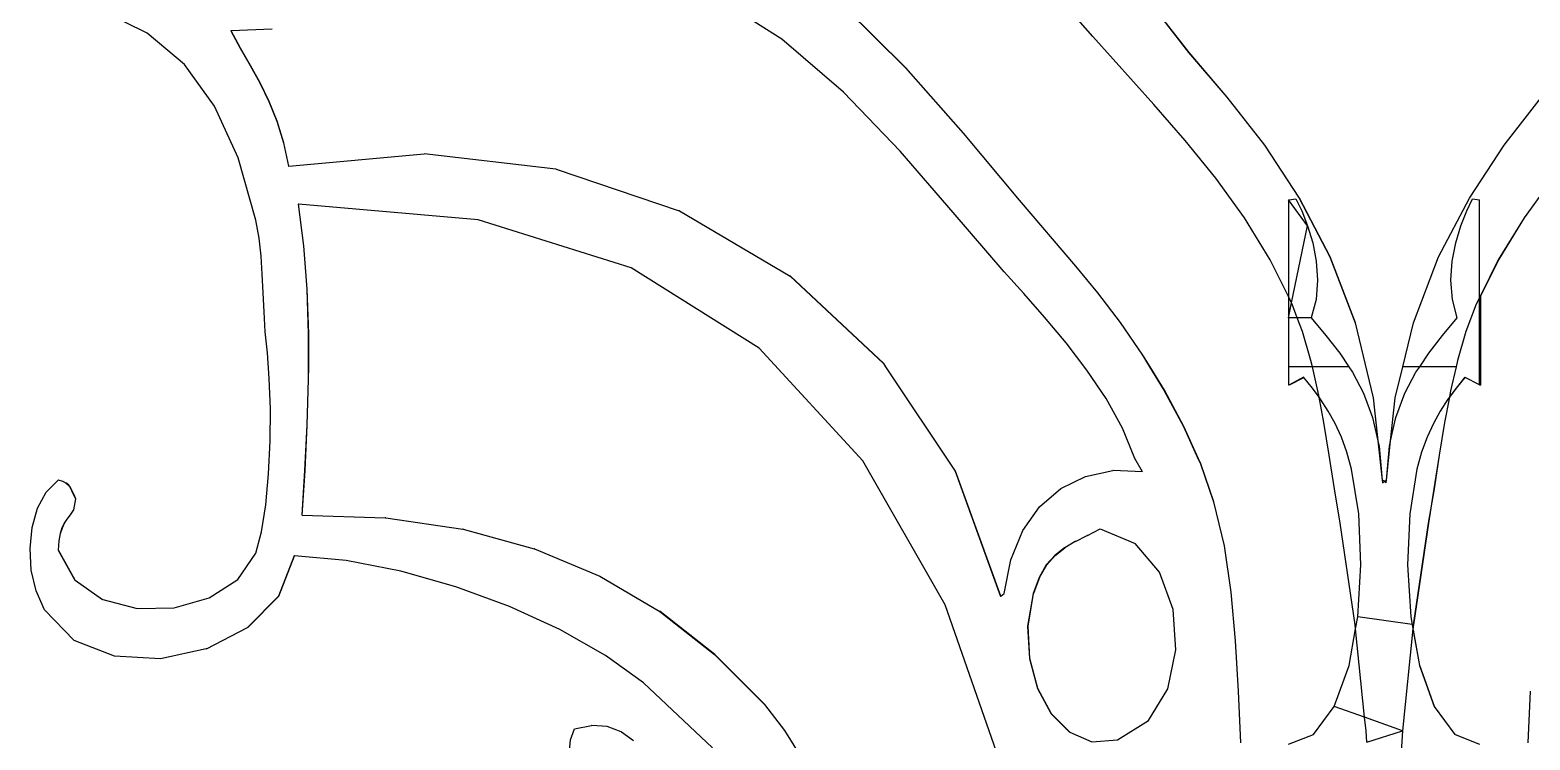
# Model space of a CAD drawing. Header units: inches. Extents: x -2812 to 9774, y -15726 to -746.
# Drawn here: x 3753.42 to 3764.93, y -9212.74 to -9207.3 of the extents above; entities that cross this region are included whole.
import ezdxf

# ---------------------------------------------------------------- set-up
doc = ezdxf.new("R2010")
doc.units = ezdxf.units.IN
doc.header["$LTSCALE"] = 17
doc.header["$MEASUREMENT"] = 0

msp = doc.modelspace()

# ---------------------------------------------------------------- linework, layer by layer
for p, q in [((3761.442, -9206.35), (3762.311, -9207.47)), ((3762.314, -9207.47), (3761.445, -9206.35)), ((3761.575, -9207.346), (3761.137, -9206.845)), ((3759.191, -9207.368), (3758.673, -9207.04)), ((3754.321, -9207.321), (3753.982, -9207.155)), ((3759.67, -9207.125), (3760.138, -9207.588)), ((3760.141, -9207.588), (3759.673, -9207.125)), ((3754.606, -9207.562), (3754.321, -9207.321)), ((3754.963, -9207.304), (3755.035, -9207.436)), ((3754.966, -9207.304), (3754.963, -9207.304)), ((3755.279, -9207.29), (3754.966, -9207.304)), ((3755.038, -9207.436), (3754.966, -9207.304)), ((3762.045, -9207.868), (3761.575, -9207.346)), ((3755.035, -9207.436), (3755.11, -9207.568)), ((3755.038, -9207.436), (3755.035, -9207.436)), ((3755.113, -9207.568), (3755.038, -9207.436)), ((3759.662, -9207.774), (3759.191, -9207.368)), ((3754.837, -9207.88), (3754.606, -9207.562)), ((3755.11, -9207.568), (3755.184, -9207.703)), ((3755.113, -9207.568), (3755.11, -9207.568)), ((3755.187, -9207.703), (3755.113, -9207.568)), ((3762.314, -9207.47), (3762.311, -9207.47)), ((3762.311, -9207.47), (3762.605, -9207.813)), ((3762.608, -9207.813), (3762.314, -9207.47)), ((3760.138, -9207.588), (3760.581, -9208.088)), ((3760.141, -9207.588), (3760.138, -9207.588)), ((3760.584, -9208.088), (3760.141, -9207.588)), ((3755.184, -9207.703), (3755.254, -9207.845)), ((3755.187, -9207.703), (3755.184, -9207.703)), ((3755.257, -9207.845), (3755.187, -9207.703)), ((3760.097, -9208.227), (3759.662, -9207.774)), ((3755.019, -9208.277), (3754.837, -9207.88)), ((3755.254, -9207.845), (3755.316, -9207.996)), ((3755.257, -9207.845), (3755.254, -9207.845)), ((3755.319, -9207.996), (3755.257, -9207.845)), ((3762.285, -9208.144), (3762.045, -9207.868)), ((3762.608, -9207.813), (3762.605, -9207.813)), ((3762.605, -9207.813), (3762.892, -9208.181)), ((3762.895, -9208.181), (3762.608, -9207.813)), ((3764.732, -9208.181), (3765.019, -9207.813)), ((3755.316, -9207.996), (3755.367, -9208.161)), ((3755.319, -9207.996), (3755.316, -9207.996)), ((3755.37, -9208.161), (3755.319, -9207.996)), ((3760.581, -9208.088), (3761.011, -9208.601)), ((3760.584, -9208.088), (3760.581, -9208.088)), ((3761.013, -9208.601), (3760.584, -9208.088)), ((3762.519, -9208.434), (3762.285, -9208.144)), ((3755.367, -9208.161), (3755.405, -9208.341)), ((3755.37, -9208.161), (3755.367, -9208.161)), ((3755.407, -9208.341), (3755.37, -9208.161)), ((3755.407, -9208.341), (3756.445, -9208.245)), ((3756.447, -9208.245), (3756.445, -9208.245)), ((3756.445, -9208.245), (3756.446, -9208.245)), ((3756.447, -9208.245), (3756.446, -9208.245)), ((3757.456, -9208.364), (3756.447, -9208.245)), ((3760.505, -9208.697), (3760.097, -9208.227)), ((3762.892, -9208.181), (3763.159, -9208.585)), ((3762.895, -9208.181), (3762.892, -9208.181)), ((3763.162, -9208.585), (3762.895, -9208.181)), ((3764.465, -9208.585), (3764.732, -9208.181)), ((3755.154, -9208.756), (3755.019, -9208.277)), ((3755.405, -9208.341), (3755.407, -9208.341)), ((3757.458, -9208.364), (3757.456, -9208.364)), ((3757.458, -9208.364), (3758.403, -9208.682)), ((3762.739, -9208.738), (3762.519, -9208.434)), ((3765.105, -9208.434), (3764.885, -9208.738)), ((3764.888, -9208.738), (3765.108, -9208.434)), ((3761.011, -9208.601), (3761.442, -9209.108)), ((3761.013, -9208.601), (3761.011, -9208.601)), ((3761.445, -9209.108), (3761.013, -9208.601)), ((3763.224, -9208.798), (3763.077, -9208.599)), ((3763.077, -9208.599), (3763.077, -9209.34)), ((3763.077, -9208.599), (3763.082, -9208.599)), ((3763.082, -9208.599), (3763.134, -9208.59)), ((3763.134, -9208.59), (3763.18, -9208.683)), ((3763.162, -9208.585), (3763.159, -9208.585)), ((3763.159, -9208.585), (3763.395, -9209.036)), ((3763.398, -9209.036), (3763.162, -9208.585)), ((3764.229, -9209.036), (3764.465, -9208.585)), ((3764.445, -9208.683), (3764.49, -9208.59)), ((3764.49, -9208.59), (3764.542, -9208.599)), ((3764.542, -9209.351), (3764.542, -9208.599)), ((3755.478, -9208.632), (3755.52, -9208.951)), ((3755.481, -9208.632), (3755.478, -9208.632)), ((3755.523, -9208.951), (3755.481, -9208.632)), ((3756.861, -9208.752), (3755.481, -9208.632)), ((3758.406, -9208.682), (3758.403, -9208.682)), ((3758.406, -9208.682), (3759.253, -9209.184)), ((3760.897, -9209.15), (3760.505, -9208.697)), ((3763.18, -9208.683), (3763.224, -9208.798)), ((3764.4, -9208.798), (3764.445, -9208.683)), ((3755.179, -9208.893), (3755.154, -9208.756)), ((3758.035, -9209.121), (3756.861, -9208.752)), ((3762.937, -9209.059), (3762.739, -9208.738)), ((3763.101, -9209.388), (3763.224, -9208.798)), ((3763.224, -9208.798), (3763.263, -9208.928)), ((3764.361, -9208.928), (3764.4, -9208.798)), ((3764.885, -9208.738), (3764.687, -9209.059)), ((3764.69, -9209.059), (3764.888, -9208.738)), ((3764.885, -9208.738), (3764.888, -9208.738)), ((3755.195, -9209.031), (3755.179, -9208.893)), ((3755.523, -9208.951), (3755.52, -9208.951)), ((3755.52, -9208.951), (3755.546, -9209.284)), ((3755.549, -9209.284), (3755.523, -9208.951)), ((3763.263, -9208.928), (3763.29, -9209.069)), ((3764.334, -9209.069), (3764.361, -9208.928)), ((3755.204, -9209.169), (3755.195, -9209.031)), ((3763.077, -9209.34), (3762.937, -9209.059)), ((3763.29, -9209.069), (3763.301, -9209.215)), ((3763.398, -9209.036), (3763.395, -9209.036)), ((3763.395, -9209.036), (3763.588, -9209.543)), ((3763.591, -9209.543), (3763.398, -9209.036)), ((3764.036, -9209.543), (3764.229, -9209.036)), ((3764.323, -9209.215), (3764.334, -9209.069)), ((3764.55, -9209.34), (3764.69, -9209.059)), ((3764.687, -9209.059), (3764.55, -9209.334)), ((3764.687, -9209.059), (3764.69, -9209.059)), ((3755.211, -9209.311), (3755.204, -9209.169)), ((3759.015, -9209.737), (3758.035, -9209.121)), ((3759.253, -9209.184), (3759.97, -9209.854)), ((3759.256, -9209.184), (3759.253, -9209.184)), ((3759.973, -9209.854), (3759.256, -9209.184)), ((3761.046, -9209.316), (3760.897, -9209.15)), ((3761.442, -9209.108), (3761.611, -9209.311)), ((3761.445, -9209.108), (3761.442, -9209.108)), ((3761.614, -9209.311), (3761.445, -9209.108)), ((3755.549, -9209.284), (3755.546, -9209.284)), ((3755.546, -9209.284), (3755.557, -9209.626)), ((3755.56, -9209.626), (3755.549, -9209.284)), ((3763.301, -9209.215), (3763.289, -9209.362)), ((3764.335, -9209.362), (3764.323, -9209.215)), ((3755.218, -9209.457), (3755.211, -9209.311)), ((3761.206, -9209.498), (3761.046, -9209.316)), ((3761.611, -9209.311), (3761.785, -9209.539)), ((3761.614, -9209.311), (3761.611, -9209.311)), ((3761.788, -9209.539), (3761.614, -9209.311)), ((3763.077, -9209.34), (3763.077, -9209.503)), ((3763.101, -9209.388), (3763.077, -9209.34)), ((3763.077, -9209.503), (3763.101, -9209.388)), ((3763.106, -9209.399), (3763.101, -9209.388)), ((3763.145, -9209.503), (3763.106, -9209.399)), ((3763.289, -9209.362), (3763.252, -9209.503)), ((3764.372, -9209.503), (3764.335, -9209.362)), ((3764.518, -9209.399), (3764.439, -9209.608)), ((3764.542, -9209.351), (3764.518, -9209.399)), ((3764.55, -9209.334), (3764.542, -9209.351)), ((3764.542, -9209.357), (3764.55, -9209.34)), ((3764.542, -9209.357), (3764.542, -9209.351)), ((3764.542, -9209.462), (3764.542, -9209.357)), ((3764.55, -9209.334), (3764.55, -9209.34)), ((3764.55, -9209.34), (3764.55, -9209.503)), ((3755.227, -9209.61), (3755.218, -9209.457)), ((3761.371, -9209.695), (3761.206, -9209.498)), ((3763.077, -9209.503), (3763.077, -9209.878)), ((3763.145, -9209.503), (3763.077, -9209.503)), ((3763.252, -9209.503), (3763.145, -9209.503)), ((3763.185, -9209.608), (3763.145, -9209.503)), ((3763.252, -9209.503), (3763.364, -9209.639)), ((3764.26, -9209.639), (3764.372, -9209.503)), ((3764.55, -9209.503), (3764.542, -9209.462)), ((3764.542, -9209.503), (3764.542, -9209.462)), ((3764.542, -9209.503), (3764.55, -9209.503)), ((3764.542, -9209.878), (3764.542, -9209.503)), ((3764.55, -9209.503), (3764.55, -9209.878)), ((3755.243, -9209.772), (3755.227, -9209.61)), ((3755.56, -9209.626), (3755.557, -9209.626)), ((3755.557, -9209.626), (3755.557, -9209.878)), ((3755.56, -9209.878), (3755.56, -9209.626)), ((3761.785, -9209.539), (3761.958, -9209.79)), ((3761.788, -9209.539), (3761.785, -9209.539)), ((3761.961, -9209.79), (3761.788, -9209.539)), ((3763.25, -9209.83), (3763.185, -9209.608)), ((3763.364, -9209.639), (3763.47, -9209.775)), ((3763.591, -9209.543), (3763.588, -9209.543)), ((3763.588, -9209.543), (3763.727, -9210.117)), ((3763.729, -9210.117), (3763.591, -9209.543)), ((3763.955, -9209.878), (3764.036, -9209.543)), ((3764.154, -9209.775), (3764.26, -9209.639)), ((3764.439, -9209.608), (3764.374, -9209.83)), ((3759.812, -9210.599), (3759.015, -9209.737)), ((3761.531, -9209.904), (3761.371, -9209.695)), ((3755.258, -9209.969), (3755.243, -9209.772)), ((3755.557, -9209.878), (3755.56, -9209.878)), ((3755.557, -9209.878), (3755.557, -9209.975)), ((3755.559, -9209.975), (3755.56, -9209.878)), ((3759.973, -9209.854), (3759.97, -9209.854)), ((3759.97, -9209.854), (3759.985, -9209.878)), ((3759.988, -9209.878), (3759.973, -9209.854)), ((3759.985, -9209.878), (3759.988, -9209.878)), ((3759.985, -9209.878), (3760.52, -9210.678)), ((3760.522, -9210.678), (3759.988, -9209.878)), ((3761.961, -9209.79), (3761.958, -9209.79)), ((3761.958, -9209.79), (3762.012, -9209.878)), ((3762.015, -9209.878), (3761.961, -9209.79)), ((3762.012, -9209.878), (3762.015, -9209.878)), ((3762.012, -9209.878), (3762.122, -9210.057)), ((3762.125, -9210.057), (3762.015, -9209.878)), ((3763.077, -9209.878), (3763.077, -9210.021)), ((3763.261, -9209.878), (3763.077, -9209.878)), ((3763.261, -9209.878), (3763.25, -9209.83)), ((3763.54, -9209.878), (3763.261, -9209.878)), ((3763.303, -9210.063), (3763.261, -9209.878)), ((3763.47, -9209.775), (3763.54, -9209.878)), ((3763.54, -9209.878), (3763.569, -9209.921)), ((3763.897, -9210.117), (3763.955, -9209.878)), ((3764.084, -9209.878), (3763.955, -9209.878)), ((3764.055, -9209.921), (3764.084, -9209.878)), ((3764.084, -9209.878), (3764.154, -9209.775)), ((3764.363, -9209.878), (3764.084, -9209.878)), ((3764.363, -9209.878), (3764.321, -9210.063)), ((3764.374, -9209.83), (3764.363, -9209.878)), ((3764.542, -9209.878), (3764.55, -9209.878)), ((3764.542, -9210.016), (3764.542, -9209.878)), ((3764.55, -9209.878), (3764.55, -9210.021)), ((3755.266, -9210.2), (3755.258, -9209.969)), ((3755.557, -9209.975), (3755.546, -9210.326)), ((3755.549, -9210.326), (3755.559, -9209.975)), ((3755.559, -9209.975), (3755.557, -9209.975)), ((3761.678, -9210.123), (3761.531, -9209.904)), ((3763.193, -9209.959), (3763.085, -9210.018)), ((3763.085, -9210.018), (3763.194, -9209.96)), ((3763.194, -9209.96), (3763.193, -9209.959)), ((3763.261, -9210.043), (3763.194, -9209.96)), ((3763.569, -9209.921), (3763.654, -9210.082)), ((3763.97, -9210.082), (3764.055, -9209.921)), ((3764.431, -9209.959), (3764.363, -9210.043)), ((3764.366, -9210.043), (3764.433, -9209.96)), ((3764.433, -9209.96), (3764.431, -9209.959)), ((3764.542, -9210.018), (3764.433, -9209.96)), ((3762.122, -9210.057), (3762.272, -9210.337)), ((3762.125, -9210.057), (3762.122, -9210.057)), ((3762.275, -9210.337), (3762.125, -9210.057)), ((3763.085, -9210.018), (3763.077, -9210.021)), ((3763.085, -9210.018), (3763.085, -9210.016)), ((3763.312, -9210.113), (3763.261, -9210.043)), ((3763.312, -9210.113), (3763.303, -9210.063)), ((3763.654, -9210.082), (3763.723, -9210.268)), ((3763.901, -9210.268), (3763.97, -9210.082)), ((3764.321, -9210.063), (3764.312, -9210.113)), ((3764.315, -9210.107), (3764.312, -9210.113)), ((3764.314, -9210.113), (3764.366, -9210.043)), ((3764.314, -9210.113), (3764.315, -9210.107)), ((3764.363, -9210.043), (3764.315, -9210.107)), ((3764.366, -9210.043), (3764.363, -9210.043)), ((3764.542, -9210.016), (3764.55, -9210.021)), ((3764.542, -9210.018), (3764.542, -9210.016)), ((3764.542, -9210.018), (3764.55, -9210.021)), ((3755.264, -9210.448), (3755.266, -9210.2)), ((3761.803, -9210.349), (3761.678, -9210.123)), ((3763.324, -9210.128), (3763.312, -9210.113)), ((3763.349, -9210.306), (3763.312, -9210.113)), ((3763.382, -9210.218), (3763.324, -9210.128)), ((3763.435, -9210.314), (3763.382, -9210.218)), ((3763.729, -9210.117), (3763.727, -9210.117)), ((3763.727, -9210.117), (3763.76, -9210.421)), ((3763.766, -9210.446), (3763.729, -9210.117)), ((3763.861, -9210.446), (3763.897, -9210.117)), ((3764.242, -9210.218), (3764.189, -9210.314)), ((3764.3, -9210.128), (3764.242, -9210.218)), ((3764.312, -9210.113), (3764.275, -9210.306)), ((3764.278, -9210.306), (3764.314, -9210.113)), ((3764.312, -9210.113), (3764.3, -9210.128)), ((3755.546, -9210.326), (3755.529, -9210.674)), ((3755.532, -9210.674), (3755.549, -9210.326)), ((3755.549, -9210.326), (3755.546, -9210.326)), ((3762.275, -9210.337), (3762.272, -9210.337)), ((3762.272, -9210.337), (3762.384, -9210.586)), ((3762.386, -9210.585), (3762.275, -9210.337)), ((3763.39, -9210.557), (3763.349, -9210.306)), ((3763.483, -9210.419), (3763.435, -9210.314)), ((3763.723, -9210.268), (3763.763, -9210.446)), ((3763.861, -9210.446), (3763.901, -9210.268)), ((3764.189, -9210.314), (3764.141, -9210.419)), ((3764.275, -9210.306), (3764.234, -9210.557)), ((3764.237, -9210.557), (3764.278, -9210.306)), ((3764.275, -9210.306), (3764.278, -9210.306)), ((3755.252, -9210.699), (3755.264, -9210.448)), ((3761.899, -9210.581), (3761.803, -9210.349)), ((3763.525, -9210.534), (3763.483, -9210.419)), ((3763.766, -9210.446), (3763.76, -9210.421)), ((3763.76, -9210.421), (3763.763, -9210.446)), ((3763.763, -9210.446), (3763.768, -9210.472)), ((3763.763, -9210.446), (3763.796, -9210.747)), ((3763.775, -9210.487), (3763.766, -9210.446)), ((3763.768, -9210.472), (3763.766, -9210.446)), ((3763.828, -9210.747), (3763.861, -9210.446)), ((3763.852, -9210.487), (3763.861, -9210.446)), ((3764.141, -9210.419), (3764.099, -9210.534)), ((3763.43, -9210.815), (3763.39, -9210.557)), ((3763.561, -9210.664), (3763.525, -9210.534)), ((3763.768, -9210.472), (3763.772, -9210.487)), ((3763.772, -9210.487), (3763.775, -9210.487)), ((3763.772, -9210.487), (3763.796, -9210.747)), ((3763.799, -9210.747), (3763.775, -9210.487)), ((3763.828, -9210.747), (3763.852, -9210.487)), ((3764.099, -9210.534), (3764.063, -9210.664)), ((3764.234, -9210.557), (3764.194, -9210.815)), ((3764.196, -9210.815), (3764.237, -9210.557)), ((3764.234, -9210.557), (3764.237, -9210.557)), ((3755.529, -9210.674), (3755.508, -9211.016)), ((3755.51, -9211.016), (3755.532, -9210.674)), ((3755.532, -9210.674), (3755.529, -9210.674)), ((3760.442, -9211.705), (3759.812, -9210.599)), ((3760.52, -9210.678), (3760.868, -9211.639)), ((3760.522, -9210.678), (3760.52, -9210.678)), ((3760.87, -9211.637), (3760.522, -9210.678)), ((3761.519, -9210.719), (3761.73, -9210.675)), ((3761.733, -9210.675), (3761.73, -9210.675)), ((3761.957, -9210.685), (3761.733, -9210.675)), ((3761.957, -9210.685), (3761.899, -9210.581)), ((3762.384, -9210.586), (3762.386, -9210.585)), ((3762.384, -9210.586), (3762.401, -9210.624)), ((3762.404, -9210.624), (3762.386, -9210.585)), ((3762.401, -9210.624), (3762.502, -9210.913)), ((3762.404, -9210.624), (3762.401, -9210.624)), ((3762.505, -9210.913), (3762.404, -9210.624)), ((3763.616, -9211.007), (3763.561, -9210.664)), ((3764.063, -9210.664), (3764.008, -9211.007)), ((3753.546, -9210.839), (3753.637, -9210.747)), ((3753.64, -9210.747), (3753.637, -9210.747)), ((3753.673, -9210.758), (3753.64, -9210.747)), ((3753.676, -9210.758), (3753.673, -9210.758)), ((3753.676, -9210.758), (3753.698, -9210.771)), ((3753.701, -9210.771), (3753.698, -9210.771)), ((3753.698, -9210.771), (3753.716, -9210.786)), ((3753.719, -9210.786), (3753.701, -9210.771)), ((3753.719, -9210.786), (3753.716, -9210.786)), ((3753.716, -9210.786), (3753.73, -9210.804)), ((3753.733, -9210.804), (3753.719, -9210.786)), ((3755.23, -9210.936), (3755.252, -9210.699)), ((3761.33, -9210.812), (3761.519, -9210.719)), ((3763.796, -9210.747), (3763.799, -9210.747)), ((3763.796, -9210.747), (3763.798, -9210.768)), ((3763.798, -9210.768), (3763.813, -9210.757)), ((3763.813, -9210.757), (3763.799, -9210.747)), ((3763.799, -9210.749), (3763.799, -9210.747)), ((3763.813, -9210.757), (3763.828, -9210.747)), ((3763.813, -9210.757), (3763.826, -9210.768)), ((3763.826, -9210.768), (3763.828, -9210.747)), ((3753.479, -9210.963), (3753.546, -9210.839)), ((3753.73, -9210.804), (3753.741, -9210.828)), ((3753.733, -9210.804), (3753.73, -9210.804)), ((3753.744, -9210.828), (3753.733, -9210.804)), ((3753.744, -9210.828), (3753.741, -9210.828)), ((3753.741, -9210.828), (3753.754, -9210.856)), ((3753.757, -9210.856), (3753.744, -9210.828)), ((3753.757, -9210.856), (3753.754, -9210.856)), ((3753.754, -9210.856), (3753.77, -9210.892)), ((3753.77, -9210.892), (3753.755, -9210.975)), ((3753.773, -9210.892), (3753.757, -9210.856)), ((3753.758, -9210.975), (3753.773, -9210.892)), ((3753.773, -9210.892), (3753.77, -9210.892)), ((3761.167, -9210.952), (3761.33, -9210.812)), ((3762.502, -9210.913), (3762.583, -9211.251)), ((3762.505, -9210.913), (3762.502, -9210.913)), ((3762.586, -9211.251), (3762.505, -9210.913)), ((3763.474, -9211.079), (3763.43, -9210.815)), ((3764.194, -9210.815), (3764.15, -9211.079)), ((3764.153, -9211.079), (3764.196, -9210.815)), ((3764.194, -9210.815), (3764.196, -9210.815)), ((3753.438, -9211.111), (3753.479, -9210.963)), ((3753.729, -9211.014), (3753.705, -9211.048)), ((3753.708, -9211.048), (3753.732, -9211.014)), ((3753.755, -9210.975), (3753.729, -9211.014)), ((3753.732, -9211.014), (3753.729, -9211.014)), ((3753.732, -9211.014), (3753.758, -9210.975)), ((3753.758, -9210.975), (3753.755, -9210.975)), ((3755.198, -9211.144), (3755.23, -9210.936)), ((3755.51, -9211.016), (3755.508, -9211.016)), ((3755.51, -9211.016), (3756.148, -9211.037)), ((3761.038, -9211.135), (3761.167, -9210.952)), ((3763.633, -9211.396), (3763.616, -9211.007)), ((3764.008, -9211.007), (3763.991, -9211.396)), ((3753.422, -9211.272), (3753.438, -9211.111)), ((3753.667, -9211.114), (3753.653, -9211.157)), ((3753.656, -9211.157), (3753.67, -9211.114)), ((3753.684, -9211.079), (3753.667, -9211.114)), ((3753.67, -9211.114), (3753.667, -9211.114)), ((3753.67, -9211.114), (3753.687, -9211.079)), ((3753.705, -9211.048), (3753.684, -9211.079)), ((3753.687, -9211.079), (3753.684, -9211.079)), ((3753.687, -9211.079), (3753.708, -9211.048)), ((3753.708, -9211.048), (3753.705, -9211.048)), ((3755.154, -9211.307), (3755.198, -9211.144)), ((3756.151, -9211.037), (3756.148, -9211.037)), ((3756.151, -9211.037), (3756.742, -9211.124)), ((3756.744, -9211.124), (3756.742, -9211.124)), ((3756.744, -9211.124), (3757.289, -9211.274)), ((3760.946, -9211.358), (3761.038, -9211.135)), ((3761.536, -9211.172), (3761.633, -9211.12)), ((3761.633, -9211.12), (3761.9, -9211.233)), ((3763.589, -9211.856), (3763.474, -9211.079)), ((3764.15, -9211.079), (3764.035, -9211.856)), ((3764.038, -9211.856), (3764.153, -9211.079)), ((3764.15, -9211.079), (3764.153, -9211.079)), ((3753.643, -9211.213), (3753.637, -9211.286)), ((3753.64, -9211.286), (3753.646, -9211.213)), ((3753.653, -9211.157), (3753.643, -9211.213)), ((3753.646, -9211.213), (3753.643, -9211.213)), ((3753.646, -9211.213), (3753.656, -9211.157)), ((3753.656, -9211.157), (3753.653, -9211.157)), ((3761.441, -9211.219), (3761.361, -9211.267)), ((3761.444, -9211.219), (3761.441, -9211.219)), ((3761.444, -9211.219), (3761.533, -9211.172)), ((3761.536, -9211.172), (3761.533, -9211.172)), ((3762.087, -9211.453), (3761.9, -9211.233)), ((3762.583, -9211.251), (3762.635, -9211.607)), ((3762.586, -9211.251), (3762.583, -9211.251)), ((3762.638, -9211.607), (3762.586, -9211.251)), ((3753.432, -9211.438), (3753.422, -9211.272)), ((3753.64, -9211.286), (3753.637, -9211.286)), ((3753.637, -9211.286), (3753.765, -9211.515)), ((3753.768, -9211.515), (3753.64, -9211.286)), ((3755.017, -9211.51), (3755.154, -9211.307)), ((3755.449, -9211.328), (3755.329, -9211.638)), ((3755.332, -9211.638), (3755.451, -9211.328)), ((3755.451, -9211.328), (3755.449, -9211.328)), ((3755.848, -9211.364), (3755.451, -9211.328)), ((3756.267, -9211.446), (3755.848, -9211.364)), ((3757.292, -9211.274), (3757.289, -9211.274)), ((3757.292, -9211.274), (3757.793, -9211.485)), ((3760.897, -9211.618), (3760.946, -9211.358)), ((3761.284, -9211.325), (3761.219, -9211.398)), ((3761.222, -9211.398), (3761.287, -9211.325)), ((3761.358, -9211.267), (3761.284, -9211.325)), ((3761.287, -9211.325), (3761.284, -9211.325)), ((3761.287, -9211.325), (3761.361, -9211.267)), ((3761.361, -9211.267), (3761.358, -9211.267)), ((3753.47, -9211.597), (3753.432, -9211.438)), ((3756.689, -9211.565), (3756.267, -9211.446)), ((3757.795, -9211.485), (3757.793, -9211.485)), ((3757.795, -9211.485), (3758.254, -9211.756)), ((3761.219, -9211.398), (3761.164, -9211.493)), ((3761.167, -9211.493), (3761.222, -9211.398)), ((3761.222, -9211.398), (3761.219, -9211.398)), ((3762.192, -9211.739), (3762.087, -9211.453)), ((3763.609, -9211.796), (3763.633, -9211.396)), ((3763.991, -9211.396), (3764.015, -9211.796)), ((3753.534, -9211.742), (3753.47, -9211.597)), ((3753.768, -9211.515), (3753.765, -9211.515)), ((3753.768, -9211.515), (3753.978, -9211.662)), ((3754.797, -9211.651), (3755.017, -9211.51)), ((3757.101, -9211.717), (3756.689, -9211.565)), ((3761.164, -9211.493), (3761.118, -9211.618)), ((3761.167, -9211.493), (3761.121, -9211.618)), ((3761.167, -9211.493), (3761.164, -9211.493)), ((3753.981, -9211.662), (3753.978, -9211.662)), ((3753.981, -9211.662), (3754.244, -9211.731)), ((3754.528, -9211.726), (3754.797, -9211.651)), ((3755.329, -9211.638), (3755.09, -9211.878)), ((3755.093, -9211.878), (3755.332, -9211.638)), ((3755.332, -9211.638), (3755.329, -9211.638)), ((3757.488, -9211.894), (3757.101, -9211.717)), ((3760.917, -9213.055), (3760.442, -9211.705)), ((3760.868, -9211.639), (3760.87, -9211.637)), ((3760.87, -9211.637), (3760.897, -9211.618)), ((3761.118, -9211.618), (3761.076, -9211.868)), ((3761.079, -9211.868), (3761.121, -9211.618)), ((3761.121, -9211.618), (3761.118, -9211.618)), ((3762.635, -9211.607), (3762.669, -9211.979)), ((3762.638, -9211.607), (3762.635, -9211.607)), ((3762.671, -9211.979), (3762.638, -9211.607)), ((3753.76, -9211.976), (3753.534, -9211.742)), ((3754.244, -9211.731), (3754.528, -9211.726)), ((3758.254, -9211.756), (3758.674, -9212.084)), ((3758.257, -9211.756), (3758.254, -9211.756)), ((3758.677, -9212.084), (3758.257, -9211.756)), ((3762.214, -9212.05), (3762.192, -9211.739)), ((3763.592, -9211.889), (3763.609, -9211.796)), ((3764.026, -9211.855), (3763.609, -9211.796)), ((3764.015, -9211.796), (3764.026, -9211.855)), ((3754.777, -9212.041), (3755.09, -9211.878)), ((3755.093, -9211.878), (3755.09, -9211.878)), ((3757.836, -9212.091), (3757.488, -9211.894)), ((3761.076, -9211.868), (3761.089, -9212.116)), ((3761.079, -9211.868), (3761.076, -9211.868)), ((3761.092, -9212.116), (3761.079, -9211.868)), ((3763.542, -9212.17), (3763.592, -9211.889)), ((3763.592, -9211.889), (3763.589, -9211.856)), ((3763.661, -9212.565), (3763.592, -9211.889)), ((3764.032, -9211.889), (3763.952, -9212.669)), ((3764.035, -9211.856), (3764.026, -9211.855)), ((3764.026, -9211.855), (3764.032, -9211.889)), ((3764.033, -9211.879), (3764.032, -9211.889)), ((3764.032, -9211.889), (3764.034, -9211.899)), ((3764.035, -9211.856), (3764.033, -9211.879)), ((3764.035, -9211.889), (3764.033, -9211.879)), ((3764.034, -9211.899), (3764.035, -9211.889)), ((3764.034, -9211.899), (3764.082, -9212.17)), ((3764.035, -9211.856), (3764.038, -9211.856)), ((3764.035, -9211.889), (3764.038, -9211.856)), ((3764.085, -9212.17), (3764.035, -9211.889)), ((3754.069, -9212.098), (3753.76, -9211.976)), ((3754.774, -9212.041), (3754.423, -9212.117)), ((3754.777, -9212.041), (3754.774, -9212.041)), ((3762.151, -9212.348), (3762.214, -9212.05)), ((3762.669, -9211.979), (3762.69, -9212.365)), ((3762.671, -9211.979), (3762.669, -9211.979)), ((3762.693, -9212.365), (3762.671, -9211.979)), ((3754.423, -9212.117), (3754.069, -9212.098)), ((3758.129, -9212.302), (3757.836, -9212.091)), ((3758.677, -9212.084), (3758.674, -9212.084)), ((3758.674, -9212.084), (3759.056, -9212.468)), ((3759.059, -9212.468), (3758.677, -9212.084)), ((3761.092, -9212.116), (3761.089, -9212.116)), ((3761.089, -9212.116), (3761.151, -9212.346)), ((3761.154, -9212.346), (3761.092, -9212.116)), ((3763.429, -9212.482), (3763.542, -9212.17)), ((3764.085, -9212.17), (3764.082, -9212.17)), ((3764.082, -9212.17), (3764.195, -9212.482)), ((3764.197, -9212.482), (3764.085, -9212.17)), ((3758.659, -9212.8), (3758.129, -9212.302)), ((3761.151, -9212.346), (3761.256, -9212.54)), ((3761.154, -9212.346), (3761.151, -9212.346)), ((3761.259, -9212.54), (3761.154, -9212.346)), ((3762.002, -9212.59), (3762.151, -9212.348)), ((3762.69, -9212.365), (3762.708, -9212.763)), ((3762.693, -9212.365), (3762.69, -9212.365)), ((3762.711, -9212.763), (3762.693, -9212.365)), ((3764.916, -9212.763), (3764.934, -9212.365)), ((3759.059, -9212.468), (3759.056, -9212.468)), ((3759.056, -9212.468), (3759.211, -9212.668)), ((3759.214, -9212.668), (3759.059, -9212.468)), ((3763.27, -9212.697), (3763.429, -9212.482)), ((3763.661, -9212.565), (3763.429, -9212.482)), ((3764.197, -9212.482), (3764.195, -9212.482)), ((3764.195, -9212.482), (3764.354, -9212.697)), ((3764.357, -9212.697), (3764.197, -9212.482)), ((3757.599, -9212.655), (3757.729, -9212.628)), ((3757.732, -9212.628), (3757.729, -9212.628)), ((3757.849, -9212.636), (3757.732, -9212.628)), ((3757.851, -9212.636), (3757.849, -9212.636)), ((3757.957, -9212.677), (3757.851, -9212.636)), ((3761.259, -9212.54), (3761.256, -9212.54)), ((3761.256, -9212.54), (3761.397, -9212.681)), ((3761.4, -9212.681), (3761.259, -9212.54)), ((3761.766, -9212.738), (3762.002, -9212.59)), ((3763.952, -9212.669), (3763.661, -9212.565)), ((3763.672, -9212.669), (3763.661, -9212.565)), ((3757.554, -9212.904), (3757.569, -9212.738)), ((3757.569, -9212.738), (3757.599, -9212.655)), ((3757.96, -9212.677), (3757.957, -9212.677)), ((3757.96, -9212.677), (3758.053, -9212.744)), ((3759.214, -9212.668), (3759.211, -9212.668)), ((3759.211, -9212.668), (3759.354, -9212.897)), ((3759.357, -9212.897), (3759.214, -9212.668)), ((3761.4, -9212.681), (3761.397, -9212.681)), ((3761.4, -9212.681), (3761.569, -9212.753)), ((3761.569, -9212.753), (3761.766, -9212.738)), ((3763.077, -9212.773), (3763.27, -9212.697)), ((3763.678, -9212.756), (3763.672, -9212.669)), ((3763.678, -9212.756), (3763.952, -9212.669)), ((3763.952, -9212.669), (3763.896, -9213.512)), ((3764.357, -9212.697), (3764.354, -9212.697)), ((3764.357, -9212.697), (3764.542, -9212.771))]:
    msp.add_line(p, q)

doc.saveas('drawing.dxf')
